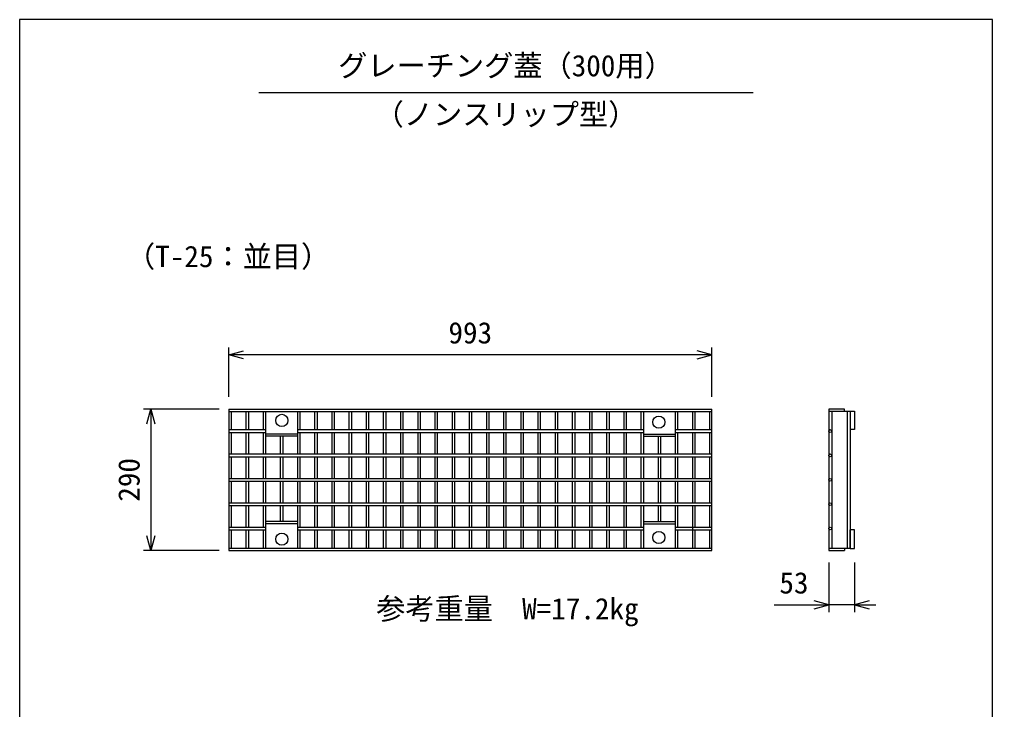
# Model space of a CAD drawing. Units: millimetres, scale not verified. Extents: x -16800 to 16800, y -5940 to 5940.
# Drawn here: x -11234 to -9234, y -3904 to -2487 of the extents above; entities that cross this region are included whole.
import ezdxf
from ezdxf.enums import TextEntityAlignment as Align

# ---------------------------------------------------------------- set-up
doc = ezdxf.new("R2010")
doc.units = ezdxf.units.MM
doc.header["$LTSCALE"] = 20
for name, color, linetype, lineweight in [('0-0_DIM', 7, 'Continuous', 25), ('0-2_HATCH', 6, 'Continuous', 25), ('0-6_TXT', 7, 'Continuous', 25)]:
    doc.layers.add(name, color=color, linetype=linetype, lineweight=lineweight)
doc.styles.add('ＭＳ ゴシック', font='')
doc.styles.get('ＭＳ ゴシック').set_extended_font_data('MS Gothic')

msp = doc.modelspace()

# ---------------------------------------------------------------- linework, layer by layer
at = {"layer": '0-0_DIM'}
for p, q in [((-10803.9, -3262.02), (-10803.9, -3160.43)), ((-9810.9, -3175.43), (-10803.9, -3175.43)), ((-9810.9, -3262.02), (-9810.9, -3160.43)), ((-10823.9, -3287.24), (-10978.9, -3287.24)), ((-10963.9, -3287.24), (-10963.9, -3577.24)), ((-10823.9, -3577.24), (-10978.9, -3577.24)), ((-9570.53, -3602.46), (-9570.53, -3704.05)), ((-9517.53, -3602.46), (-9517.53, -3704.05)), ((-9683.14, -3689.05), (-9570.53, -3689.05)), ((-9517.53, -3689.05), (-9570.53, -3689.05)), ((-9517.53, -3689.05), (-9474.06, -3689.05))]:
    msp.add_line(p, q, dxfattribs=at)
for points in [[(-10773.9, -3183.47), (-10803.9, -3175.43), (-10773.9, -3167.39)], [(-9840.9, -3183.47), (-9810.9, -3175.43), (-9840.9, -3167.39)], [(-10971.94, -3317.24), (-10963.9, -3287.24), (-10955.86, -3317.24)], [(-10955.86, -3547.24), (-10963.9, -3577.24), (-10971.94, -3547.24)], [(-9600.53, -3697.09), (-9570.53, -3689.05), (-9600.53, -3681.01)], [(-9487.53, -3681.01), (-9517.53, -3689.05), (-9487.53, -3697.09)]]:
    msp.add_lwpolyline(points, dxfattribs=at)
at = {"layer": '0-2_HATCH'}
for p, q in [((-10803.9, -3287.24), (-9810.9, -3287.24)), ((-10803.9, -3287.24), (-10803.9, -3577.24)), ((-10803.9, -3291.74), (-9810.9, -3291.74)), ((-10798.9, -3291.74), (-10798.9, -3329.24)), ((-10768.6, -3291.74), (-10768.6, -3329.24)), ((-10763.6, -3291.74), (-10763.6, -3329.24)), ((-10733.3, -3291.74), (-10733.3, -3329.24)), ((-10728.3, -3291.74), (-10728.3, -3379.24)), ((-10662.7, -3291.74), (-10662.7, -3379.24)), ((-10657.7, -3291.74), (-10657.7, -3329.24)), ((-10627.4, -3291.74), (-10627.4, -3329.24)), ((-10622.4, -3291.74), (-10622.4, -3329.24)), ((-10592.1, -3291.74), (-10592.1, -3329.24)), ((-10587.1, -3291.74), (-10587.1, -3329.24)), ((-10556.8, -3291.74), (-10556.8, -3329.24)), ((-10551.8, -3291.74), (-10551.8, -3329.24)), ((-10521.5, -3291.74), (-10521.5, -3329.24)), ((-10516.5, -3291.74), (-10516.5, -3329.24)), ((-10486.2, -3291.74), (-10486.2, -3329.24)), ((-10481.2, -3291.74), (-10481.2, -3329.24)), ((-10450.9, -3291.74), (-10450.9, -3329.24)), ((-10445.9, -3291.74), (-10445.9, -3329.24)), ((-10415.6, -3291.74), (-10415.6, -3329.24)), ((-10410.6, -3291.74), (-10410.6, -3329.24)), ((-10380.3, -3291.74), (-10380.3, -3329.24)), ((-10375.3, -3291.74), (-10375.3, -3329.24)), ((-10345, -3291.74), (-10345, -3329.24)), ((-10340, -3291.74), (-10340, -3329.24)), ((-10309.7, -3291.74), (-10309.7, -3329.24)), ((-10304.7, -3291.74), (-10304.7, -3329.24)), ((-10274.4, -3291.74), (-10274.4, -3329.24)), ((-10269.4, -3291.74), (-10269.4, -3329.24)), ((-10239.1, -3291.74), (-10239.1, -3329.24)), ((-10234.1, -3291.74), (-10234.1, -3329.24)), ((-10203.8, -3291.74), (-10203.8, -3329.24)), ((-10198.8, -3291.74), (-10198.8, -3329.24)), ((-10168.5, -3291.74), (-10168.5, -3329.24)), ((-10163.5, -3291.74), (-10163.5, -3329.24)), ((-10133.2, -3291.74), (-10133.2, -3329.24)), ((-10128.2, -3291.74), (-10128.2, -3329.24)), ((-10097.9, -3291.74), (-10097.9, -3329.24)), ((-10092.9, -3291.74), (-10092.9, -3329.24)), ((-10062.6, -3291.74), (-10062.6, -3329.24)), ((-10057.6, -3291.74), (-10057.6, -3329.24)), ((-10027.3, -3291.74), (-10027.3, -3329.24)), ((-10022.3, -3291.74), (-10022.3, -3329.24)), ((-9992, -3291.74), (-9992, -3329.24)), ((-9987, -3291.74), (-9987, -3329.24)), ((-9956.7, -3291.74), (-9956.7, -3329.24)), ((-9951.7, -3291.74), (-9951.7, -3379.24)), ((-9886.5, -3291.74), (-9886.5, -3379.24)), ((-9881.5, -3291.74), (-9881.5, -3329.24)), ((-9850.8, -3291.74), (-9850.8, -3329.24)), ((-9845.8, -3291.74), (-9845.8, -3329.24)), ((-9815.9, -3291.74), (-9815.9, -3329.24)), ((-9810.9, -3577.24), (-9810.9, -3287.24)), ((-9538.53, -3287.24), (-9570.53, -3287.24)), ((-9570.53, -3287.24), (-9570.53, -3577.24)), ((-9526.53, -3291.74), (-9570.53, -3291.74)), ((-9564.53, -3291.74), (-9564.53, -3572.74)), ((-9538.53, -3291.74), (-9538.53, -3287.24)), ((-9532.53, -3291.74), (-9532.53, -3572.74)), ((-9526.53, -3291.24), (-9526.53, -3329.24)), ((-9526.53, -3291.74), (-9526.53, -3572.74)), ((-10803.9, -3329.24), (-10728.3, -3329.24)), ((-10803.9, -3335.24), (-10728.3, -3335.24)), ((-10798.9, -3335.24), (-10798.9, -3379.24)), ((-10768.6, -3335.24), (-10768.6, -3379.24)), ((-10763.6, -3335.24), (-10763.6, -3379.24)), ((-10733.3, -3335.24), (-10733.3, -3379.24)), ((-10662.7, -3338.24), (-10728.3, -3338.24)), ((-10662.7, -3329.24), (-9951.7, -3329.24)), ((-10662.7, -3335.24), (-9951.7, -3335.24)), ((-10657.7, -3335.24), (-10657.7, -3379.24)), ((-10627.4, -3335.24), (-10627.4, -3379.24)), ((-10622.4, -3335.24), (-10622.4, -3379.24)), ((-10592.1, -3335.24), (-10592.1, -3379.24)), ((-10587.1, -3335.24), (-10587.1, -3379.24)), ((-10556.8, -3335.24), (-10556.8, -3379.24)), ((-10551.8, -3335.24), (-10551.8, -3379.24)), ((-10521.5, -3335.24), (-10521.5, -3379.24)), ((-10516.5, -3335.24), (-10516.5, -3379.24)), ((-10486.2, -3335.24), (-10486.2, -3379.24)), ((-10481.2, -3335.24), (-10481.2, -3379.24)), ((-10450.9, -3335.24), (-10450.9, -3379.24)), ((-10445.9, -3335.24), (-10445.9, -3379.24)), ((-10415.6, -3335.24), (-10415.6, -3379.24)), ((-10410.6, -3335.24), (-10410.6, -3379.24)), ((-10380.3, -3335.24), (-10380.3, -3379.24)), ((-10375.3, -3335.24), (-10375.3, -3379.24)), ((-10345, -3335.24), (-10345, -3379.24)), ((-10340, -3335.24), (-10340, -3379.24)), ((-10309.7, -3335.24), (-10309.7, -3379.24)), ((-10304.7, -3335.24), (-10304.7, -3379.24)), ((-10274.4, -3335.24), (-10274.4, -3379.24)), ((-10269.4, -3335.24), (-10269.4, -3379.24)), ((-10239.1, -3335.24), (-10239.1, -3379.24)), ((-10234.1, -3335.24), (-10234.1, -3379.24)), ((-10203.8, -3335.24), (-10203.8, -3379.24)), ((-10198.8, -3335.24), (-10198.8, -3379.24)), ((-10168.5, -3335.24), (-10168.5, -3379.24)), ((-10163.5, -3335.24), (-10163.5, -3379.24)), ((-10133.2, -3335.24), (-10133.2, -3379.24)), ((-10128.2, -3335.24), (-10128.2, -3379.24)), ((-10097.9, -3335.24), (-10097.9, -3379.24)), ((-10092.9, -3335.24), (-10092.9, -3379.24)), ((-10062.6, -3335.24), (-10062.6, -3379.24)), ((-10057.6, -3335.24), (-10057.6, -3379.24)), ((-10027.3, -3335.24), (-10027.3, -3379.24)), ((-10022.3, -3335.24), (-10022.3, -3379.24)), ((-9992, -3335.24), (-9992, -3379.24)), ((-9987, -3335.24), (-9987, -3379.24)), ((-9956.7, -3335.24), (-9956.7, -3379.24)), ((-9951.7, -3338.24), (-9886.5, -3338.24)), ((-9886.5, -3329.24), (-9810.9, -3329.24)), ((-9886.5, -3335.24), (-9810.9, -3335.24)), ((-9881.5, -3335.24), (-9881.5, -3379.24)), ((-9850.8, -3335.24), (-9850.8, -3379.24)), ((-9845.8, -3335.24), (-9845.8, -3379.24)), ((-9815.9, -3335.24), (-9815.9, -3379.24)), ((-10662.7, -3342.74), (-10728.3, -3342.74)), ((-10698, -3342.74), (-10698, -3379.24)), ((-10693, -3342.74), (-10693, -3379.24)), ((-9951.7, -3342.74), (-9886.5, -3342.74)), ((-9921.4, -3342.74), (-9921.4, -3379.24)), ((-9916.4, -3342.74), (-9916.4, -3379.24)), ((-10803.9, -3379.24), (-9810.9, -3379.24)), ((-10803.9, -3385.24), (-9810.9, -3385.24)), ((-10798.9, -3385.24), (-10798.9, -3429.24)), ((-10768.6, -3385.24), (-10768.6, -3429.24)), ((-10763.6, -3385.24), (-10763.6, -3429.24)), ((-10733.3, -3385.24), (-10733.3, -3429.24)), ((-10728.3, -3385.24), (-10728.3, -3429.24)), ((-10698, -3385.24), (-10698, -3429.24)), ((-10693, -3385.24), (-10693, -3429.24)), ((-10662.7, -3385.24), (-10662.7, -3429.24)), ((-10657.7, -3385.24), (-10657.7, -3429.24)), ((-10627.4, -3385.24), (-10627.4, -3429.24)), ((-10622.4, -3385.24), (-10622.4, -3429.24)), ((-10592.1, -3385.24), (-10592.1, -3429.24)), ((-10587.1, -3385.24), (-10587.1, -3429.24)), ((-10556.8, -3385.24), (-10556.8, -3429.24)), ((-10551.8, -3385.24), (-10551.8, -3429.24)), ((-10521.5, -3385.24), (-10521.5, -3429.24)), ((-10516.5, -3385.24), (-10516.5, -3429.24)), ((-10486.2, -3385.24), (-10486.2, -3429.24)), ((-10481.2, -3385.24), (-10481.2, -3429.24)), ((-10450.9, -3385.24), (-10450.9, -3429.24)), ((-10445.9, -3385.24), (-10445.9, -3429.24)), ((-10415.6, -3385.24), (-10415.6, -3429.24)), ((-10410.6, -3385.24), (-10410.6, -3429.24)), ((-10380.3, -3385.24), (-10380.3, -3429.24)), ((-10375.3, -3385.24), (-10375.3, -3429.24)), ((-10345, -3385.24), (-10345, -3429.24)), ((-10340, -3385.24), (-10340, -3429.24)), ((-10309.7, -3385.24), (-10309.7, -3429.24)), ((-10304.7, -3385.24), (-10304.7, -3429.24)), ((-10274.4, -3385.24), (-10274.4, -3429.24)), ((-10269.4, -3385.24), (-10269.4, -3429.24)), ((-10239.1, -3385.24), (-10239.1, -3429.24)), ((-10234.1, -3385.24), (-10234.1, -3429.24)), ((-10203.8, -3385.24), (-10203.8, -3429.24)), ((-10198.8, -3385.24), (-10198.8, -3429.24)), ((-10168.5, -3385.24), (-10168.5, -3429.24)), ((-10163.5, -3385.24), (-10163.5, -3429.24)), ((-10133.2, -3385.24), (-10133.2, -3429.24)), ((-10128.2, -3385.24), (-10128.2, -3429.24)), ((-10097.9, -3385.24), (-10097.9, -3429.24)), ((-10092.9, -3385.24), (-10092.9, -3429.24)), ((-10062.6, -3385.24), (-10062.6, -3429.24)), ((-10057.6, -3385.24), (-10057.6, -3429.24)), ((-10027.3, -3385.24), (-10027.3, -3429.24)), ((-10022.3, -3385.24), (-10022.3, -3429.24)), ((-9992, -3385.24), (-9992, -3429.24)), ((-9987, -3385.24), (-9987, -3429.24)), ((-9956.7, -3385.24), (-9956.7, -3429.24)), ((-9951.7, -3385.24), (-9951.7, -3429.24)), ((-9921.4, -3385.24), (-9921.4, -3429.24)), ((-9916.4, -3385.24), (-9916.4, -3429.24)), ((-9886.5, -3385.24), (-9886.5, -3429.24)), ((-9881.5, -3385.24), (-9881.5, -3429.24)), ((-9850.8, -3385.24), (-9850.8, -3429.24)), ((-9845.8, -3385.24), (-9845.8, -3429.24)), ((-9815.9, -3385.24), (-9815.9, -3429.24)), ((-10803.9, -3429.24), (-9810.9, -3429.24)), ((-10803.9, -3435.24), (-9810.9, -3435.24)), ((-10798.9, -3435.24), (-10798.9, -3479.24)), ((-10768.6, -3435.24), (-10768.6, -3479.24)), ((-10763.6, -3435.24), (-10763.6, -3479.24)), ((-10733.3, -3435.24), (-10733.3, -3479.24)), ((-10728.3, -3435.24), (-10728.3, -3479.24)), ((-10698, -3435.24), (-10698, -3479.24)), ((-10693, -3435.24), (-10693, -3479.24)), ((-10662.7, -3435.24), (-10662.7, -3479.24)), ((-10657.7, -3435.24), (-10657.7, -3479.24)), ((-10627.4, -3435.24), (-10627.4, -3479.24)), ((-10622.4, -3435.24), (-10622.4, -3479.24)), ((-10592.1, -3435.24), (-10592.1, -3479.24)), ((-10587.1, -3435.24), (-10587.1, -3479.24)), ((-10556.8, -3435.24), (-10556.8, -3479.24)), ((-10551.8, -3435.24), (-10551.8, -3479.24)), ((-10521.5, -3435.24), (-10521.5, -3479.24)), ((-10516.5, -3435.24), (-10516.5, -3479.24)), ((-10486.2, -3435.24), (-10486.2, -3479.24)), ((-10481.2, -3435.24), (-10481.2, -3479.24)), ((-10450.9, -3435.24), (-10450.9, -3479.24)), ((-10445.9, -3435.24), (-10445.9, -3479.24)), ((-10415.6, -3435.24), (-10415.6, -3479.24)), ((-10410.6, -3435.24), (-10410.6, -3479.24)), ((-10380.3, -3435.24), (-10380.3, -3479.24)), ((-10375.3, -3435.24), (-10375.3, -3479.24)), ((-10345, -3435.24), (-10345, -3479.24)), ((-10340, -3435.24), (-10340, -3479.24)), ((-10309.7, -3435.24), (-10309.7, -3479.24)), ((-10304.7, -3435.24), (-10304.7, -3479.24)), ((-10274.4, -3435.24), (-10274.4, -3479.24)), ((-10269.4, -3435.24), (-10269.4, -3479.24)), ((-10239.1, -3435.24), (-10239.1, -3479.24)), ((-10234.1, -3435.24), (-10234.1, -3479.24)), ((-10203.8, -3435.24), (-10203.8, -3479.24)), ((-10198.8, -3435.24), (-10198.8, -3479.24)), ((-10168.5, -3435.24), (-10168.5, -3479.24)), ((-10163.5, -3435.24), (-10163.5, -3479.24)), ((-10133.2, -3435.24), (-10133.2, -3479.24)), ((-10128.2, -3435.24), (-10128.2, -3479.24)), ((-10097.9, -3435.24), (-10097.9, -3479.24)), ((-10092.9, -3435.24), (-10092.9, -3479.24)), ((-10062.6, -3435.24), (-10062.6, -3479.24)), ((-10057.6, -3435.24), (-10057.6, -3479.24)), ((-10027.3, -3435.24), (-10027.3, -3479.24)), ((-10022.3, -3435.24), (-10022.3, -3479.24)), ((-9992, -3435.24), (-9992, -3479.24)), ((-9987, -3435.24), (-9987, -3479.24)), ((-9956.7, -3435.24), (-9956.7, -3479.24)), ((-9951.7, -3435.24), (-9951.7, -3479.24)), ((-9921.4, -3435.24), (-9921.4, -3479.24)), ((-9916.4, -3435.24), (-9916.4, -3479.24)), ((-9886.5, -3435.24), (-9886.5, -3479.24)), ((-9881.5, -3435.24), (-9881.5, -3479.24)), ((-9850.8, -3435.24), (-9850.8, -3479.24)), ((-9845.8, -3435.24), (-9845.8, -3479.24)), ((-9815.9, -3435.24), (-9815.9, -3479.24)), ((-10803.9, -3479.24), (-9810.9, -3479.24)), ((-10803.9, -3485.24), (-9810.9, -3485.24)), ((-10798.9, -3485.24), (-10798.9, -3529.24)), ((-10768.6, -3485.24), (-10768.6, -3529.24)), ((-10763.6, -3485.24), (-10763.6, -3529.24)), ((-10733.3, -3485.24), (-10733.3, -3529.24)), ((-10728.3, -3485.24), (-10728.3, -3572.74)), ((-10698, -3485.24), (-10698, -3518.24)), ((-10693, -3485.24), (-10693, -3518.24)), ((-10662.7, -3485.24), (-10662.7, -3572.74)), ((-10657.7, -3485.24), (-10657.7, -3529.24)), ((-10627.4, -3485.24), (-10627.4, -3529.24)), ((-10622.4, -3485.24), (-10622.4, -3529.24)), ((-10592.1, -3485.24), (-10592.1, -3529.24)), ((-10587.1, -3485.24), (-10587.1, -3529.24)), ((-10556.8, -3485.24), (-10556.8, -3529.24)), ((-10551.8, -3485.24), (-10551.8, -3529.24)), ((-10521.5, -3485.24), (-10521.5, -3529.24)), ((-10516.5, -3485.24), (-10516.5, -3529.24)), ((-10486.2, -3485.24), (-10486.2, -3529.24)), ((-10481.2, -3485.24), (-10481.2, -3529.24)), ((-10450.9, -3485.24), (-10450.9, -3529.24)), ((-10445.9, -3485.24), (-10445.9, -3529.24)), ((-10415.6, -3485.24), (-10415.6, -3529.24)), ((-10410.6, -3485.24), (-10410.6, -3529.24)), ((-10380.3, -3485.24), (-10380.3, -3529.24)), ((-10375.3, -3485.24), (-10375.3, -3529.24)), ((-10345, -3485.24), (-10345, -3529.24)), ((-10340, -3485.24), (-10340, -3529.24)), ((-10309.7, -3485.24), (-10309.7, -3529.24)), ((-10304.7, -3485.24), (-10304.7, -3529.24)), ((-10274.4, -3485.24), (-10274.4, -3529.24)), ((-10269.4, -3485.24), (-10269.4, -3529.24)), ((-10239.1, -3485.24), (-10239.1, -3529.24)), ((-10234.1, -3485.24), (-10234.1, -3529.24)), ((-10203.8, -3485.24), (-10203.8, -3529.24)), ((-10198.8, -3485.24), (-10198.8, -3529.24)), ((-10168.5, -3485.24), (-10168.5, -3529.24)), ((-10163.5, -3485.24), (-10163.5, -3529.24)), ((-10133.2, -3485.24), (-10133.2, -3529.24)), ((-10128.2, -3485.24), (-10128.2, -3529.24)), ((-10097.9, -3485.24), (-10097.9, -3529.24)), ((-10092.9, -3485.24), (-10092.9, -3529.24)), ((-10062.6, -3485.24), (-10062.6, -3529.24)), ((-10057.6, -3485.24), (-10057.6, -3529.24)), ((-10027.3, -3485.24), (-10027.3, -3529.24)), ((-10022.3, -3485.24), (-10022.3, -3529.24)), ((-9992, -3485.24), (-9992, -3529.24)), ((-9987, -3485.24), (-9987, -3529.24)), ((-9956.7, -3485.24), (-9956.7, -3529.24)), ((-9951.7, -3485.24), (-9951.7, -3572.74)), ((-9921.4, -3485.24), (-9921.4, -3518.24)), ((-9916.4, -3485.24), (-9916.4, -3518.24)), ((-9886.5, -3485.24), (-9886.5, -3572.74)), ((-9881.5, -3485.24), (-9881.5, -3529.24)), ((-9850.8, -3485.24), (-9850.8, -3572.74)), ((-9845.8, -3485.24), (-9845.8, -3529.24)), ((-9815.9, -3485.24), (-9815.9, -3529.24)), ((-10662.7, -3518.24), (-10728.3, -3518.24)), ((-9951.7, -3518.24), (-9886.5, -3518.24)), ((-10803.9, -3529.24), (-10728.3, -3529.24)), ((-10803.9, -3535.24), (-10728.3, -3535.24)), ((-10798.9, -3535.24), (-10798.9, -3572.74)), ((-10768.6, -3535.24), (-10768.6, -3572.74)), ((-10763.6, -3535.24), (-10763.6, -3572.74)), ((-10733.3, -3535.24), (-10733.3, -3572.74)), ((-10662.7, -3522.74), (-10728.3, -3522.74)), ((-10662.7, -3529.24), (-9951.7, -3529.24)), ((-10662.7, -3535.24), (-9951.7, -3535.24)), ((-10657.7, -3535.24), (-10657.7, -3572.74)), ((-10627.4, -3535.24), (-10627.4, -3572.74)), ((-10622.4, -3535.24), (-10622.4, -3572.74)), ((-10592.1, -3535.24), (-10592.1, -3572.74)), ((-10587.1, -3535.24), (-10587.1, -3572.74)), ((-10556.8, -3535.24), (-10556.8, -3572.74)), ((-10551.8, -3535.24), (-10551.8, -3572.74)), ((-10521.5, -3535.24), (-10521.5, -3572.74)), ((-10516.5, -3535.24), (-10516.5, -3572.74)), ((-10486.2, -3535.24), (-10486.2, -3572.74)), ((-10481.2, -3535.24), (-10481.2, -3572.74)), ((-10450.9, -3535.24), (-10450.9, -3572.74)), ((-10445.9, -3535.24), (-10445.9, -3572.74)), ((-10415.6, -3535.24), (-10415.6, -3572.74)), ((-10410.6, -3535.24), (-10410.6, -3572.74)), ((-10380.3, -3535.24), (-10380.3, -3572.74)), ((-10375.3, -3535.24), (-10375.3, -3572.74)), ((-10345, -3535.24), (-10345, -3572.74)), ((-10340, -3535.24), (-10340, -3572.74)), ((-10309.7, -3535.24), (-10309.7, -3572.74)), ((-10304.7, -3535.24), (-10304.7, -3572.74)), ((-10274.4, -3535.24), (-10274.4, -3572.74)), ((-10269.4, -3535.24), (-10269.4, -3572.74)), ((-10239.1, -3535.24), (-10239.1, -3572.74)), ((-10234.1, -3535.24), (-10234.1, -3572.74)), ((-10203.8, -3535.24), (-10203.8, -3572.74)), ((-10198.8, -3535.24), (-10198.8, -3572.74)), ((-10168.5, -3535.24), (-10168.5, -3572.74)), ((-10163.5, -3535.24), (-10163.5, -3572.74)), ((-10133.2, -3535.24), (-10133.2, -3572.74)), ((-10128.2, -3535.24), (-10128.2, -3572.74)), ((-10097.9, -3535.24), (-10097.9, -3572.74)), ((-10092.9, -3535.24), (-10092.9, -3572.74)), ((-10062.6, -3535.24), (-10062.6, -3572.74)), ((-10057.6, -3535.24), (-10057.6, -3572.74)), ((-10027.3, -3535.24), (-10027.3, -3572.74)), ((-10022.3, -3535.24), (-10022.3, -3572.74)), ((-9992, -3535.24), (-9992, -3572.74)), ((-9987, -3535.24), (-9987, -3572.74)), ((-9956.7, -3535.24), (-9956.7, -3572.74)), ((-9951.7, -3522.74), (-9886.5, -3522.74)), ((-9886.5, -3529.24), (-9810.9, -3529.24)), ((-9886.5, -3535.24), (-9810.9, -3535.24)), ((-9881.5, -3535.24), (-9881.5, -3572.74)), ((-9845.8, -3535.24), (-9845.8, -3572.74)), ((-9815.9, -3535.24), (-9815.9, -3572.74)), ((-9526.53, -3573.24), (-9526.53, -3535.24)), ((-10803.9, -3572.74), (-9810.9, -3572.74)), ((-10803.9, -3577.24), (-9810.9, -3577.24)), ((-9570.53, -3572.74), (-9526.53, -3572.74)), ((-9570.53, -3577.24), (-9538.53, -3577.24)), ((-9538.53, -3572.74), (-9538.53, -3577.24))]:
    msp.add_line(p, q, dxfattribs=at)
for points in [[(-9526.53, -3291.24), (-9517.53, -3291.24), (-9517.53, -3329.24), (-9526.53, -3329.24)], [(-9526.53, -3573.24), (-9517.53, -3573.24), (-9517.53, -3535.24), (-9526.53, -3535.24)]]:
    msp.add_lwpolyline(points, dxfattribs=at)
for centre, radius in [((-10694.9, -3310.24), 12.5), ((-9919.9, -3313.74), 12.5), ((-9567.53, -3332.24), 3), ((-9567.53, -3382.24), 3), ((-9567.53, -3432.24), 3), ((-9567.53, -3482.24), 3), ((-9919.9, -3550.74), 12.5), ((-9567.53, -3532.24), 3), ((-10694.9, -3554.24), 12.5)]:
    msp.add_circle(centre, radius, dxfattribs=at)
at = {"layer": '0-6_TXT'}
msp.add_line((-10741.86, -2636.67), (-9726.27, -2636.67), dxfattribs=at)
msp.add_lwpolyline([(-11234.06, -4936.67), (-9234.06, -4936.67), (-9234.06, -2486.67), (-11234.06, -2486.67)], close=True, dxfattribs=at)

# ---------------------------------------------------------------- texts
at = {"layer": '0-0_DIM', "style": 'ＭＳ ゴシック'}
for s, p in [('（T-25：並目）', (-11015.04, -3008.65)), ('993', (-10352.4, -3165.43)), ('53', (-9672.16, -3679.05)), ('参考重量\u3000W=17.2kg', (-10500.91, -3732.17))]:
    msp.add_text(s, height=43.99, dxfattribs=at).set_placement(p, align=Align.BOTTOM_LEFT)
msp.add_text('290', height=43.99, rotation=90, dxfattribs=at).set_placement((-10973.9, -3477.24), align=Align.BOTTOM_LEFT)
at = {"layer": '0-6_TXT', "style": 'ＭＳ ゴシック'}
for s, p in [('グレーチング蓋（300用）', (-10579.06, -2616.67)), ('（ノンスリップ型）', (-10504.06, -2716.67))]:
    msp.add_text(s, height=43.99, dxfattribs=at).set_placement(p, align=Align.BOTTOM_LEFT)

doc.saveas('drawing.dxf')
